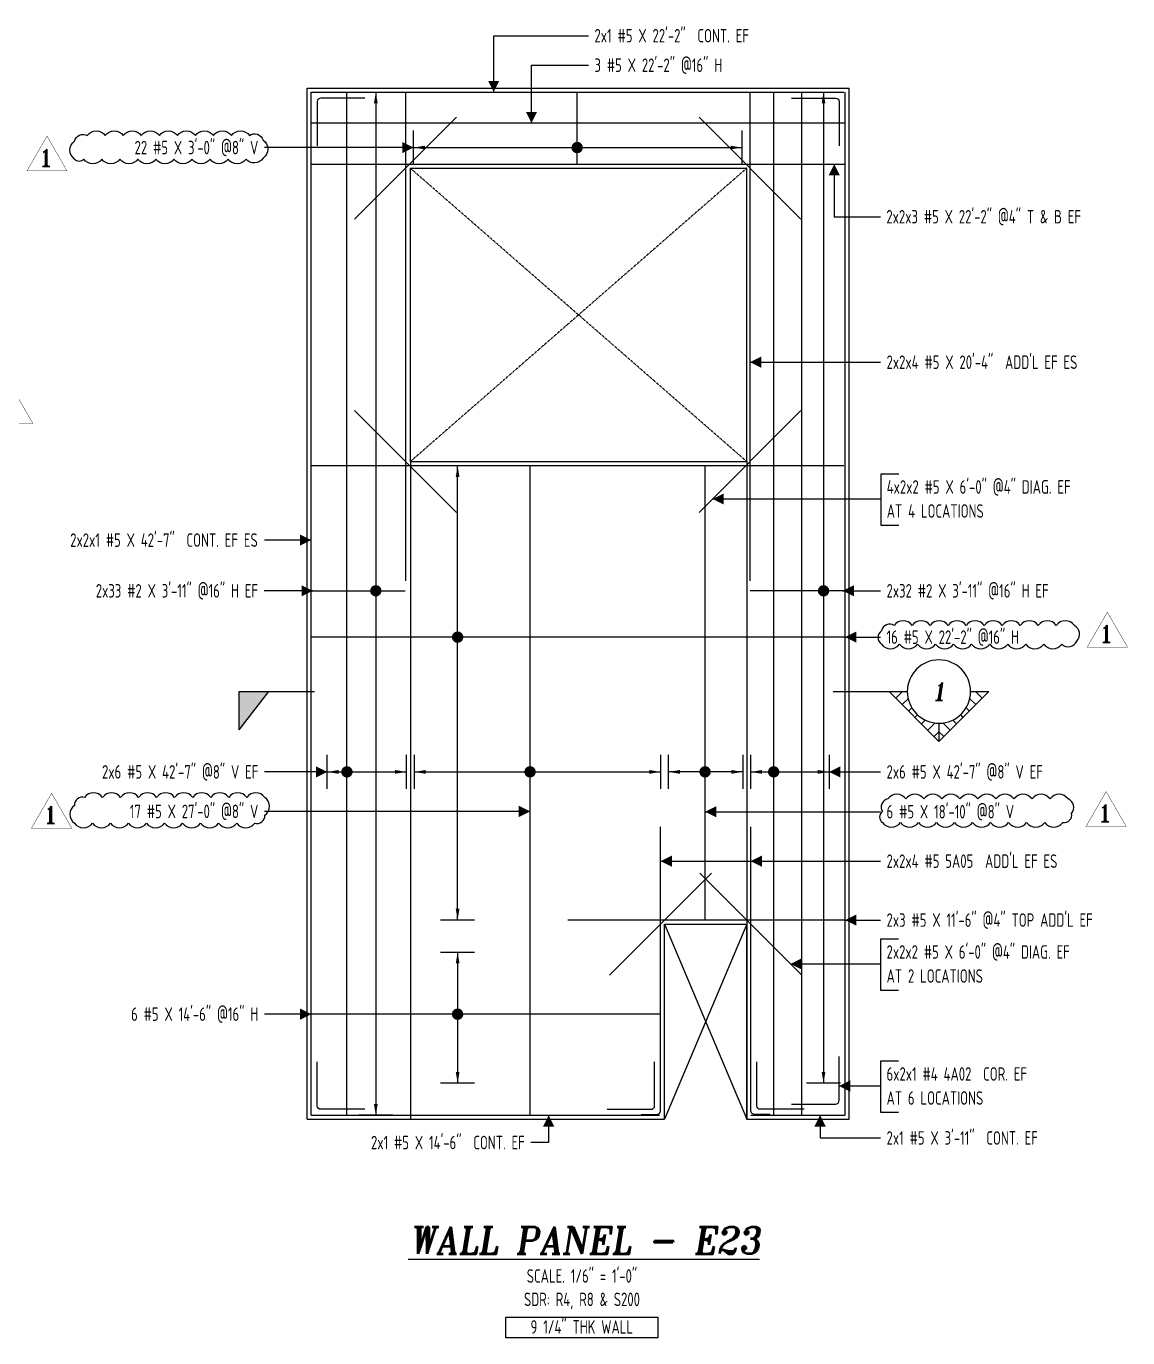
# Model space of a CAD drawing. Header units: inches. Extents: x -10781 to 50822, y -3854 to 38989.
# Drawn here: x -255 to 295, y -3055 to -2400 of the extents above; entities that cross this region are included whole.
import ezdxf
from ezdxf.enums import TextEntityAlignment as Align

# ---------------------------------------------------------------- set-up
doc = ezdxf.new("R2010")
doc.units = ezdxf.units.IN
doc.header["$LTSCALE"] = 0.025
doc.header["$MEASUREMENT"] = 0
doc.linetypes.add('HIDDEN', pattern=[6, 3, -3])
doc.layers.get('0').update_dxf_attribs({"linetype": 'CONTINUOUS'})
for name, color, linetype in [('0-25', 7, 'CONTINUOUS'), ('0-25TEXT', 7, 'CONTINUOUS'), ('0-35', 3, 'CONTINUOUS'), ('0-35TEXT', 3, 'CONTINUOUS'), ('0-50', 10, 'CONTINUOUS'), ('3', 3, 'CONTINUOUS'), ('BAR-LBL', 2, 'CONTINUOUS'), ('Hatch', 253, 'CONTINUOUS'), ('hidden', 7, 'HIDDEN'), ('RANGELAY', 7, 'CONTINUOUS'), ('REBARS', 4, 'CONTINUOUS'), ('REV_1', 150, 'CONTINUOUS')]:
    doc.layers.add(name, color=color, linetype=linetype)
doc.styles.add('AR', font='ARCHQUIK.shx', dxfattribs={"width": 0.8})
doc.styles.add('ROMANT', font='romant')

# ---------------------------------------------------------------- blocks, each defined once
blk = doc.blocks.new('*U945', base_point=(153.95, -2705.04))
at = {"layer": 'REBARS', "color": 0}
blk.add_lwpolyline([(153.95, -2705.36), (-112.68, -2705.36)], dxfattribs=at)
blk = doc.blocks.new('rendmark')
at = {"color": 4}
blk.add_line((0, -3), (0, 3), dxfattribs=at)
blk = doc.blocks.new('rarrow')
at = {"color": 7}
blk.add_solid([(2, -0.33), (2, 0.33), (0, 0)], dxfattribs=at)
blk = doc.blocks.new('*U946', base_point=(-39.57, -2846.67))
at = {"layer": 'RANGELAY'}
blk.add_line((-39.57, -2846.67), (-39.57, -2619.68), dxfattribs=at)
at = {"layer": 'RANGELAY', "xscale": 2.834645669291339, "yscale": 2.834645669291339}
for name, p, rotation in [('rendmark', (-39.57, -2619.68), 269.9999969444543), ('rarrow', (-39.57, -2619.68), 269.9999969444543), ('rarrow', (-39.57, -2846.67), 90.00000001492326), ('rendmark', (-39.57, -2846.67), 90.00000001492326)]:
    blk.add_blockref(name, p, dxfattribs=dict(at, rotation=rotation))
blk = doc.blocks.new('VPM5F90F')
at = {"const_width": 1}
blk.add_lwpolyline([(-0.5, 0, 1), (0.5, 0, 1)], format="xyb", close=True, dxfattribs=at)
blk = doc.blocks.new('*U666', base_point=(61.82, -2893.35))
at = {"layer": 'REBARS', "color": 0}
blk.add_lwpolyline([(61.82, -2893.66), (-112.68, -2893.66)], dxfattribs=at)
blk = doc.blocks.new('*U667', base_point=(-39.57, -2862.67))
at = {"layer": 'RANGELAY'}
blk.add_line((-39.57, -2862.67), (-39.57, -2928.17), dxfattribs=at)
at = {"layer": 'RANGELAY', "xscale": 2.834645669291339, "yscale": 2.834645669291339}
for name, p, rotation in [('rendmark', (-39.57, -2862.67), 269.9999999999999), ('rarrow', (-39.57, -2862.67), 269.9999999999999), ('rarrow', (-39.57, -2928.17), 89.999996929531), ('rendmark', (-39.57, -2928.17), 89.999996929531)]:
    blk.add_blockref(name, p, dxfattribs=dict(at, rotation=rotation))
blk = doc.blocks.new('VPM5F997')
at = {"const_width": 1}
blk.add_lwpolyline([(-0.5, 0, 1), (0.5, 0, 1)], format="xyb", close=True, dxfattribs=at)
blk = doc.blocks.new('*U665', base_point=(118.58, -2944.17))
at = {"layer": 'REBARS', "color": 0}
blk.add_lwpolyline([(118.27, -2944.17), (118.27, -2433.17)], dxfattribs=at)
blk = doc.blocks.new('*U572', base_point=(106.81, -2772.66))
at = {"layer": 'RANGELAY'}
blk.add_line((106.81, -2772.66), (145.95, -2772.66), dxfattribs=at)
at = {"layer": 'RANGELAY', "xscale": 2.834645669291339, "yscale": 2.834645669291339}
for name in ['rendmark', 'rarrow']:
    blk.add_blockref(name, (106.81, -2772.66), dxfattribs=at)
at = {"layer": 'RANGELAY', "xscale": 2.834645669291339, "yscale": 2.834645669291339, "rotation": 179.999996929531}
for name in ['rendmark', 'rarrow']:
    blk.add_blockref(name, (145.95, -2772.66), dxfattribs=at)
blk = doc.blocks.new('VPM5FAA50')
at = {"const_width": 1}
blk.add_lwpolyline([(-0.5, 0, 1), (0.5, 0, 1)], format="xyb", close=True, dxfattribs=at)
blk = doc.blocks.new('*U949', base_point=(-94.53, -2944.17))
at = {"layer": 'REBARS', "color": 0}
blk.add_lwpolyline([(-94.84, -2944.17), (-94.84, -2433.17)], dxfattribs=at)
blk = doc.blocks.new('*U948', base_point=(-104.68, -2772.66))
at = {"layer": 'RANGELAY'}
blk.add_line((-104.68, -2772.66), (-65.18, -2772.66), dxfattribs=at)
at = {"layer": 'RANGELAY', "xscale": 2.834645669291339, "yscale": 2.834645669291339}
for name in ['rendmark', 'rarrow']:
    blk.add_blockref(name, (-104.68, -2772.66), dxfattribs=at)
at = {"layer": 'RANGELAY', "xscale": 2.834645669291339, "yscale": 2.834645669291339, "rotation": 179.999996929531}
for name in ['rendmark', 'rarrow']:
    blk.add_blockref(name, (-65.18, -2772.66), dxfattribs=at)
blk = doc.blocks.new('VPM5FAE30')
at = {"const_width": 1}
blk.add_lwpolyline([(-0.5, 0, 1), (0.5, 0, 1)], format="xyb", close=True, dxfattribs=at)
blk = doc.blocks.new('*U947', base_point=(84.32, -2846.39))
at = {"layer": 'REBARS', "color": 0}
blk.add_lwpolyline([(84.01, -2846.39), (84.01, -2619.68)], dxfattribs=at)
blk = doc.blocks.new('*U573', base_point=(102.82, -2772.66))
at = {"layer": 'RANGELAY'}
blk.add_line((102.82, -2772.66), (65.82, -2772.66), dxfattribs=at)
at = {"layer": 'RANGELAY', "xscale": 2.834645669291339, "yscale": 2.834645669291339}
for name, p, rotation in [('rendmark', (65.82, -2772.66), 359.999996929531), ('rendmark', (102.82, -2772.66), 180), ('rarrow', (65.82, -2772.66), 359.999996929531), ('rarrow', (102.82, -2772.66), 180)]:
    blk.add_blockref(name, p, dxfattribs=dict(at, rotation=rotation))
blk = doc.blocks.new('VPM5FC5F')
at = {"const_width": 1}
blk.add_lwpolyline([(-0.5, 0, 1), (0.5, 0, 1)], format="xyb", close=True, dxfattribs=at)
blk = doc.blocks.new('leadrblk')
blk.add_lwpolyline([(0, 0, 0, 1, 0), (1, 0, 1, 1, 0)], format="xyseb")
blk = doc.blocks.new('*U952', base_point=(-3.09, -2944.17))
at = {"layer": 'REBARS', "color": 0}
blk.add_lwpolyline([(-3.41, -2944.17), (-3.41, -2619.68)], dxfattribs=at)
blk = doc.blocks.new('*U951', base_point=(-61.18, -2772.66))
at = {"layer": 'RANGELAY'}
blk.add_line((-61.18, -2772.66), (61.82, -2772.66), dxfattribs=at)
at = {"layer": 'RANGELAY', "xscale": 2.834645669291339, "yscale": 2.834645669291339}
for name in ['rendmark', 'rarrow']:
    blk.add_blockref(name, (-61.18, -2772.66), dxfattribs=at)
at = {"layer": 'RANGELAY', "xscale": 2.834645669291339, "yscale": 2.834645669291339, "rotation": 179.999996929531}
for name in ['rendmark', 'rarrow']:
    blk.add_blockref(name, (61.82, -2772.66), dxfattribs=at)
blk = doc.blocks.new('VPM5FCFC')
at = {"const_width": 1}
blk.add_lwpolyline([(-0.5, 0, 1), (0.5, 0, 1)], format="xyb", close=True, dxfattribs=at)
blk = doc.blocks.new('*U574', base_point=(36.59, -2874.34))
at = {"layer": 'REBARS', "color": 0}
blk.add_lwpolyline([(36.36, -2874.12), (87.28, -2823.21)], dxfattribs=at)
blk = doc.blocks.new('*U575', base_point=(132.06, -2874.34))
at = {"layer": 'REBARS', "color": 0}
blk.add_lwpolyline([(132.28, -2874.12), (81.36, -2823.21)], dxfattribs=at)
blk = doc.blocks.new('*U576', base_point=(106.51, -2944.17))
at = {"layer": 'REBARS', "color": 0}
blk.add_lwpolyline([(116.51, -2943.85), (109.01, -2943.85, -0.414214), (106.82, -2941.67), (106.82, -2800.17)], format="xyb", dxfattribs=at)
blk = doc.blocks.new('*U577', base_point=(62.13, -2944.17))
at = {"layer": 'REBARS', "color": 0}
blk.add_lwpolyline([(52.13, -2943.85), (59.63, -2943.85, 0.414214), (61.82, -2941.67), (61.82, -2800.17)], format="xyb", dxfattribs=at)
blk = doc.blocks.new('*U578', base_point=(153.95, -2846.35))
at = {"layer": 'REBARS', "color": 0}
blk.add_lwpolyline([(153.95, -2846.67), (15.51, -2846.67)], dxfattribs=at)
blk = doc.blocks.new('*U936', base_point=(-90.79, -2496.84))
at = {"layer": 'REBARS', "color": 0}
blk.add_lwpolyline([(-91.01, -2496.62), (-40.1, -2445.71)], dxfattribs=at)
blk = doc.blocks.new('*U937', base_point=(131.68, -2496.84))
at = {"layer": 'REBARS', "color": 0}
blk.add_lwpolyline([(131.9, -2496.62), (80.99, -2445.71)], dxfattribs=at)
blk = doc.blocks.new('*U950', base_point=(132, -2944.17))
at = {"layer": 'REBARS', "color": 0}
blk.add_lwpolyline([(132.31, -2944.17), (132.31, -2433.17)], dxfattribs=at)
blk = doc.blocks.new('*U938', base_point=(-90.79, -2591.99))
at = {"layer": 'REBARS', "color": 0}
blk.add_lwpolyline([(-91.01, -2592.21), (-40.1, -2643.12)], dxfattribs=at)
blk = doc.blocks.new('*U939', base_point=(131.68, -2591.99))
at = {"layer": 'REBARS', "color": 0}
blk.add_lwpolyline([(131.9, -2592.21), (80.99, -2643.12)], dxfattribs=at)
blk = doc.blocks.new('*U941', base_point=(-112.57, -2469.48))
at = {"layer": 'REBARS', "color": 0}
blk.add_lwpolyline([(-112.57, -2469.17), (153.43, -2469.17)], dxfattribs=at)
blk = doc.blocks.new('*U940', base_point=(-112.68, -2619.37))
at = {"layer": 'REBARS', "color": 0}
blk.add_lwpolyline([(-112.68, -2619.68), (153.32, -2619.68)], dxfattribs=at)
blk = doc.blocks.new('*U943', base_point=(-65.13, -2677.17))
at = {"layer": 'REBARS', "color": 0}
blk.add_lwpolyline([(-65.44, -2677.17), (-65.44, -2433.17)], dxfattribs=at)
blk = doc.blocks.new('*U944', base_point=(106.24, -2677.17))
at = {"layer": 'REBARS', "color": 0}
blk.add_lwpolyline([(106.56, -2677.17), (106.56, -2433.17)], dxfattribs=at)
blk = doc.blocks.new('*U942', base_point=(20.49, -2469.17))
at = {"layer": 'REBARS', "color": 0}
blk.add_lwpolyline([(20.18, -2469.17), (20.18, -2433.16)], dxfattribs=at)
blk = doc.blocks.new('*U986', base_point=(-61.55, -2460.87))
at = {"layer": 'RANGELAY'}
blk.add_line((-61.55, -2460.87), (102.45, -2460.87), dxfattribs=at)
at = {"layer": 'RANGELAY', "xscale": 2.834645669291339, "yscale": 2.834645669291339}
for name, p, rotation in [('rendmark', (-61.55, -2460.87), 3.744245535761938e-08), ('rendmark', (102.45, -2460.87), 179.9999969669734), ('rarrow', (-61.55, -2460.87), 3.744245535761938e-08), ('rarrow', (102.45, -2460.87), 179.9999969669734)]:
    blk.add_blockref(name, p, dxfattribs=dict(at, rotation=rotation))
blk = doc.blocks.new('VPM60A681')
at = {"const_width": 1}
blk.add_lwpolyline([(-0.5, 0, 1), (0.5, 0, 1)], format="xyb", close=True, dxfattribs=at)
blk = doc.blocks.new('*U579', base_point=(-112.68, -2433.48))
at = {"layer": 'REBARS', "color": 0}
blk.add_lwpolyline([(-112.68, -2433.17), (153.32, -2433.17)], dxfattribs=at)
blk = doc.blocks.new('*U580', base_point=(-112.37, -2944.17))
at = {"layer": 'REBARS', "color": 0}
blk.add_lwpolyline([(-112.68, -2944.17), (-112.68, -2433.17)], dxfattribs=at)
blk = doc.blocks.new('*U581', base_point=(154.26, -2944.17))
at = {"layer": 'REBARS', "color": 0}
blk.add_lwpolyline([(153.95, -2944.17), (153.95, -2433.17)], dxfattribs=at)
blk = doc.blocks.new('*U582', base_point=(-112.68, -2944.48))
at = {"layer": 'REBARS', "color": 0}
blk.add_lwpolyline([(-112.68, -2944.17), (61.32, -2944.17)], dxfattribs=at)
blk = doc.blocks.new('*U668', base_point=(106.82, -2944.48))
at = {"layer": 'REBARS', "color": 0}
blk.add_lwpolyline([(106.82, -2944.17), (153.82, -2944.17)], dxfattribs=at)
blk = doc.blocks.new('*U853', base_point=(-109.93, -2941.42))
at = {"layer": 'REBARS', "color": 0}
blk.add_lwpolyline([(-85.93, -2941.17), (-107.93, -2941.17, -0.414213), (-109.68, -2939.42), (-109.68, -2917.42)], format="xyb", dxfattribs=at)
blk = doc.blocks.new('*U854', base_point=(59.07, -2941.42))
at = {"layer": 'REBARS', "color": 0}
blk.add_lwpolyline([(35.07, -2941.17), (57.07, -2941.17, 0.414213), (58.82, -2939.42), (58.82, -2917.42)], format="xyb", dxfattribs=at)
blk = doc.blocks.new('*U855', base_point=(-109.93, -2435.92))
at = {"layer": 'REBARS', "color": 0}
blk.add_lwpolyline([(-85.93, -2436.17), (-107.93, -2436.17, 0.414214), (-109.68, -2437.92), (-109.68, -2459.92)], format="xyb", dxfattribs=at)
blk = doc.blocks.new('*U856', base_point=(151.2, -2435.92))
at = {"layer": 'REBARS', "color": 0}
blk.add_lwpolyline([(127.2, -2436.17), (149.2, -2436.17, -0.414214), (150.95, -2437.92), (150.95, -2459.92)], format="xyb", dxfattribs=at)
blk = doc.blocks.new('*U857', base_point=(109.57, -2941.42))
at = {"layer": 'REBARS', "color": 0}
blk.add_lwpolyline([(133.57, -2941.17), (111.57, -2941.17, -0.414213), (109.82, -2939.42), (109.82, -2917.42)], format="xyb", dxfattribs=at)
blk = doc.blocks.new('*U858', base_point=(151.2, -2938.81))
at = {"layer": 'REBARS', "color": 0}
blk.add_lwpolyline([(127.2, -2938.56), (149.2, -2938.56, 0.414213), (150.95, -2936.81), (150.95, -2914.81)], format="xyb", dxfattribs=at)
blk = doc.blocks.new('SECTARO')
at = {"linetype": 'Continuous'}
blk.add_line((33.32, 16.99), (20.13, 0), dxfattribs=at)
for p, q in [((33.32, 16.99), (33.32, 0)), ((33.32, 0), (0, 0))]:
    blk.add_line(p, q)
for points in [[(33.32, 0), (33.32, 16.99), (33.32, 0), (20.13, 0)], [(33.32, 16.99), (20.13, 0), (33.32, 0), (33.32, 16.99)]]:
    blk.add_solid(points, dxfattribs=at)
blk = doc.blocks.new('*X3')
at = {"color": 0, "linetype": 'Continuous'}
for p, q in [((-1.108, 0.2784), (-1.0748, 0.3117)), ((-1.081, 0.2171), (-1.0306, 0.2675)), ((-1.0127, 0.1969), (-0.9864, 0.2233)), ((-0.9601, 0.1612), (-0.9422, 0.1791)), ((-0.9204, 0.1125), (-0.898, 0.1349)), ((-0.895, 0.0495), (-0.8538, 0.0907)), ((-0.8561, 0), (-0.8096, 0.0465)), ((-0.7677, 0), (-0.7654, 0.0023))]:
    blk.add_line(p, q, dxfattribs=at)
blk = doc.blocks.new('*X2')
at = {"color": 0, "linetype": 'Continuous'}
for p, q in [((-1.108, 0.2784), (-1.0748, 0.3117)), ((-0.9601, 0.1612), (-0.9422, 0.1791)), ((-0.8561, 0), (-0.8096, 0.0465))]:
    blk.add_line(p, q, dxfattribs=at)
blk = doc.blocks.new('SECTNU')
at = {"linetype": 'Continuous'}
blk.add_line((-24.74, 0), (-32.81, 0), dxfattribs=at)
blk.add_line((0, 0), (-24.74, 0))
at = {"layer": '3'}
for p, q in [((-68.89, 0), (-46.81, 22.07)), ((-60.81, 0), (-68.89, 0))]:
    blk.add_line(p, q, dxfattribs=at)
at = {"layer": '3', "linetype": 'Continuous'}
blk.add_line((-46.81, 14), (-46.81, 22.07), dxfattribs=at)
at = {"layer": '3'}
for points in [[(-46.81, 22.07), (-24.74, 0), (-32.81, 0, 1)], [(-32.81, 0, 0.414214), (-46.81, 14)]]:
    blk.add_lwpolyline(points, format="xyb", dxfattribs=at)
for start, end in [(90, 180), (180, 0)]:
    blk.add_arc((-46.81, 0), 14, start, end, dxfattribs=at)
at = {"linetype": 'Continuous', "xscale": -64, "yscale": 64, "zscale": 64, "rotation": 359.9999999999999}
blk.add_blockref('*X3', (-117.73, 0), dxfattribs=at)
at = {"linetype": 'Continuous', "xscale": 64, "yscale": 64, "zscale": 64}
for name in ['*X3', '*X2']:
    blk.add_blockref(name, (24.1, 0), dxfattribs=at)
at = {"linetype": 'Continuous', "style": 'ROMANT', "oblique": 9, "width": 0.9}
blk.add_attdef('NO', text='', height=8, dxfattribs=at).set_placement((-46.81, 0), align=Align.MIDDLE)
blk = doc.blocks.new('*U662', base_point=(-112.68, -2682.35))
at = {"layer": 'REBARS', "color": 0}
blk.add_lwpolyline([(-112.68, -2682.23), (-65.68, -2682.23)], dxfattribs=at)
blk = doc.blocks.new('*U659', base_point=(-80.41, -2433.17))
at = {"layer": 'RANGELAY'}
blk.add_line((-80.41, -2433.17), (-80.41, -2944.17), dxfattribs=at)
at = {"layer": 'RANGELAY', "xscale": 2.834645669291339, "yscale": 2.834645669291339}
for name, p, rotation in [('rendmark', (-80.41, -2433.17), 269.9999999999999), ('rarrow', (-80.41, -2433.17), 269.9999999999999), ('rarrow', (-80.41, -2944.17), 89.999996929531), ('rendmark', (-80.41, -2944.17), 89.999996929531)]:
    blk.add_blockref(name, p, dxfattribs=dict(at, rotation=rotation))
blk = doc.blocks.new('VPMA3D26')
at = {"const_width": 1}
blk.add_lwpolyline([(-0.5, 0, 1), (0.5, 0, 1)], format="xyb", close=True, dxfattribs=at)
blk = doc.blocks.new('*U670', base_point=(153.57, -2682.35))
at = {"layer": 'REBARS', "color": 0}
blk.add_lwpolyline([(153.57, -2682.23), (106.57, -2682.23)], dxfattribs=at)
blk = doc.blocks.new('*U669', base_point=(143.17, -2433.17))
at = {"layer": 'RANGELAY'}
blk.add_line((143.17, -2433.17), (143.17, -2928.17), dxfattribs=at)
at = {"layer": 'RANGELAY', "xscale": 2.834645669291339, "yscale": 2.834645669291339}
for name, p, rotation in [('rendmark', (143.17, -2433.17), 269.9999999999999), ('rarrow', (143.17, -2433.17), 269.9999999999999), ('rarrow', (143.17, -2928.17), 89.999996929531), ('rendmark', (143.17, -2928.17), 89.999996929531)]:
    blk.add_blockref(name, p, dxfattribs=dict(at, rotation=rotation))
blk = doc.blocks.new('VPMA3D681')
at = {"const_width": 1}
blk.add_lwpolyline([(-0.5, 0, 1), (0.5, 0, 1)], format="xyb", close=True, dxfattribs=at)
blk = doc.blocks.new('Rev_Tri (48)')
at = {"const_width": 0.128}
blk.add_lwpolyline([(6.69, 11.58), (13.37, 0), (0, 0)], close=True, dxfattribs=at)
at = {"color": 1, "style": 'ROMANT'}
blk.add_attdef('R', (3.93, 1.52, -0.03), '', height=5.75, dxfattribs=at)
blk = doc.blocks.new('*U987', base_point=(153.95, -2448.34))
at = {"layer": 'REBARS', "color": 0}
blk.add_lwpolyline([(153.95, -2448.65), (-112.68, -2448.65)], dxfattribs=at)

msp = doc.modelspace()

# ---------------------------------------------------------------- linework, layer by layer
at = {"layer": '0-25TEXT'}
for points in [[(-21.56299, -2433.16519), (-21.56299, -2404.98593), (25.78333, -2404.98593)], [(-2.67888, -2448.6522), (-2.67888, -2419.72594), (25.78333, -2419.72594)], [(-61.55422, -2460.86635), (-136.08768, -2460.86635)], [(148.50856, -2469.16519), (148.50856, -2495.38582), (171.54025, -2495.38582)], [(106.44578, -2568.04292), (171.63328, -2568.04292)], [(180.72017, -2623.98626), (171.72111, -2623.98626), (171.72111, -2649.48358), (180.72017, -2649.48358)], [(87.75103, -2636.35996), (171.72111, -2636.35996)], [(-112.67919, -2656.90244), (-136.08768, -2656.90244)], [(-111.89645, -2682.22989), (-136.22651, -2682.22989)], [(152.788, -2682.22989), (171.63328, -2682.22989)], [(153.94585, -2705.35675), (171.62672, -2705.35675)], [(-104.67923, -2772.66253), (-136.08768, -2772.66776)], [(145.95241, -2772.66348), (171.63328, -2772.66348)], [(-3.40551, -2792.40265), (-136.08768, -2792.40265)], [(84.00829, -2792.56471), (171.63328, -2792.56471)], [(61.8208, -2817.24073), (171.63328, -2817.24073)], [(153.94581, -2846.66519), (171.63328, -2846.66519)], [(180.63233, -2856.23071), (171.63328, -2856.23071), (171.63328, -2881.72804), (180.63233, -2881.72804)], [(128.46019, -2868.60442), (171.63328, -2868.60442)], [(-112.67921, -2893.66078), (-136.08768, -2893.66078)], [(180.63233, -2917.16267), (171.63328, -2917.16267), (171.63328, -2942.65999), (180.63233, -2942.65999)], [(150.94578, -2929.53636), (171.63328, -2929.53637)], [(5.89219, -2944.16519), (5.89219, -2957.77492), (-3.03162, -2957.77492)], [(141.45177, -2944.16519), (141.45177, -2955.48717), (171.63328, -2955.48717)]]:
    msp.add_lwpolyline(points, dxfattribs=at)
at = {"layer": '0-35'}
for p, q in [((-114.67923, -2946.16519), (-114.67923, -2431.16519)), ((-114.67923, -2431.16519), (155.94577, -2431.16519)), ((155.94577, -2946.16519), (155.94577, -2431.16519)), ((-63.17923, -2471.16519), (104.82077, -2471.16519)), ((-63.17923, -2617.66519), (-63.17923, -2471.16519)), ((104.82077, -2617.66519), (104.82077, -2471.16519)), ((-63.17923, -2617.66519), (104.82077, -2617.66519)), ((63.82077, -2946.16519), (63.82077, -2848.66519)), ((63.82077, -2848.66519), (104.82077, -2848.66519)), ((104.82077, -2946.16519), (104.82077, -2848.66519)), ((-114.67923, -2946.16519), (63.82077, -2946.16519)), ((104.82077, -2946.16519), (155.94577, -2946.16519))]:
    msp.add_line(p, q, dxfattribs=at)
at = {"layer": '0-50'}
for points in [[(63.82077, -2848.66519), (104.82077, -2946.16519)], [(104.82077, -2848.66519), (63.82077, -2946.16519)]]:
    msp.add_lwpolyline(points, dxfattribs=at)
msp.add_lwpolyline([(-15.40785, -3044.92457), (60.479, -3044.92457), (60.479, -3055.28093), (-15.40785, -3055.28093)], close=True, dxfattribs=at)
at = {"layer": 'Hatch'}
for p, q in [((-63.17923, -2617.66519), (-63.17923, -2946.16519)), ((104.82077, -2617.66519), (104.82077, -2946.16519))]:
    msp.add_line(p, q, dxfattribs=at)
at = {"layer": 'hidden'}
for points in [[(104.82077, -2471.16519), (-63.17923, -2617.66519)], [(104.82077, -2617.66519), (-63.17923, -2471.16519)]]:
    msp.add_lwpolyline(points, dxfattribs=at)
at = {"layer": 'REV_1'}
for points in [[(-230.81955, -2466.60325, -0.52056705), (-230.81955, -2457.60325, -0.52056705), (-224.52608, -2454.89672, -0.52056705), (-215.52608, -2454.89672, -0.52056705), (-206.52608, -2454.89672, -0.52056705), (-197.52608, -2454.89672, -0.52056705), (-188.52608, -2454.89672, -0.52056705), (-179.52608, -2454.89672, -0.52056705), (-170.52608, -2454.89672, -0.52056705), (-161.52608, -2454.89672, -0.52056705), (-152.52608, -2454.89672, -0.52056705), (-143.52608, -2454.89672, -0.52056705), (-136.72512, -2457.09576, -0.52056705), (-136.72512, -2466.09576, -0.52056705), (-145.21763, -2466.60325, -0.52056705), (-154.21763, -2466.60325, -0.52056705), (-163.21763, -2466.60325, -0.52056705), (-172.21763, -2466.60325, -0.52056705), (-181.21763, -2466.60325, -0.52056705), (-190.21763, -2466.60325, -0.52056705), (-199.21763, -2466.60325, -0.52056705), (-208.21763, -2466.60325, -0.52056705), (-217.21763, -2466.60325, -0.52056705), (-226.21763, -2466.60325, -0.52056705)], [(172.13421, -2708.87893, 0.52056705), (181.13421, -2708.87893, 0.52056705), (190.13421, -2708.87893, 0.52056705), (199.13421, -2708.87893, 0.52056705), (208.13421, -2708.87893, 0.52056705), (217.13421, -2708.87893, 0.52056705), (226.13421, -2708.87893, 0.52056705), (235.13421, -2708.87893, 0.52056705), (244.13421, -2708.87893, 0.52056705), (253.13421, -2708.87893, 0.52056705), (262.13421, -2708.87893, 0.52056705), (269.58735, -2707.33206, 0.52056705), (268.41918, -2699.50024, 0.52056705), (259.41918, -2699.50024, 0.52056705), (250.41918, -2699.50024, 0.52056705), (241.41918, -2699.50024, 0.52056705), (232.41918, -2699.50024, 0.52056705), (223.41918, -2699.50024, 0.52056705), (214.41918, -2699.50024, 0.52056705), (205.41918, -2699.50024, 0.52056705), (196.41918, -2699.50024, 0.52056705), (187.41918, -2699.50024, 0.52056705), (178.41918, -2699.50024, 0.52056705), (172.13421, -2702.21527, 0.52056705)], [(-230.9057, -2798.23542, 0.52056705), (-221.9057, -2798.23542, 0.52056705), (-212.9057, -2798.23542, 0.52056705), (-203.9057, -2798.23542, 0.52056705), (-194.9057, -2798.23542, 0.52056705), (-185.9057, -2798.23542, 0.52056705), (-176.9057, -2798.23542, 0.52056705), (-167.9057, -2798.23542, 0.52056705), (-158.9057, -2798.23542, 0.52056705), (-149.9057, -2798.23542, 0.52056705), (-140.9057, -2798.23542, 0.52056705), (-135.80146, -2794.33966, 0.52056705), (-135.87381, -2785.412, 0.52056705), (-144.87381, -2785.412, 0.52056705), (-153.87381, -2785.412, 0.52056705), (-162.87381, -2785.412, 0.52056705), (-171.87381, -2785.412, 0.52056705), (-180.87381, -2785.412, 0.52056705), (-189.87381, -2785.412, 0.52056705), (-198.87381, -2785.412, 0.52056705), (-207.87381, -2785.412, 0.52056705), (-216.87381, -2785.412, 0.52056705), (-225.87381, -2785.412, 0.52056705), (-230.9057, -2789.38011, 0.52056705)], [(172.59943, -2797.92134, 0.52056705), (181.59943, -2797.92134, 0.52056705), (190.59943, -2797.92134, 0.52056705), (199.59943, -2797.92134, 0.52056705), (208.59943, -2797.92134, 0.52056705), (217.59943, -2797.92134, 0.52056705), (226.59943, -2797.92134, 0.52056705), (235.59943, -2797.92134, 0.52056705), (244.59943, -2797.92134, 0.52056705), (253.59943, -2797.92134, 0.52056705), (262.59943, -2797.92134, 0.52056705), (267.07234, -2793.39425, 0.52056705), (265.27516, -2786.19143, 0.52056705), (256.27516, -2786.19143, 0.52056705), (247.27516, -2786.19143, 0.52056705), (238.27516, -2786.19143, 0.52056705), (229.27516, -2786.19143, 0.52056705), (220.27516, -2786.19143, 0.52056705), (211.27516, -2786.19143, 0.52056705), (202.27516, -2786.19143, 0.52056705), (193.27516, -2786.19143, 0.52056705), (184.27516, -2786.19143, 0.52056705), (175.27516, -2786.19143, 0.52056705), (172.59943, -2792.5157, 0.52056705)]]:
    msp.add_lwpolyline(points, format="xyb", close=True, dxfattribs=at)

# ---------------------------------------------------------------- block references
ref = msp.add_blockref('SECTNU', (147.9626, -2732.52854), dxfattribs=dict(xscale=1.129181470141702, yscale=1.129181470141702, zscale=1.129181470141702, rotation=180))
ref.add_attrib('NO', '1', dxfattribs={"linetype": 'Continuous', "height": 9.03345, "style": 'ROMANT', "oblique": 9, "width": 0.9}).set_placement((200.82263, -2732.52856), align=Align.MIDDLE)
at = {"xscale": 1.129181470141702, "yscale": 1.129181470141702, "zscale": 1.129181470141702, "rotation": 180}
msp.add_blockref('SECTARO', (-111.09853, -2732.52854), dxfattribs=at)
at = {"layer": '0-25', "xscale": 1.5, "yscale": 1.5, "zscale": 1.5}
for p in [(-254.6637, -2472.53561, -0.15), (-271.72635, -2598.62644, -0.15), (274.87168, -2710.31076, -0.15), (-252.35815, -2800.7148, -0.15), (274.25431, -2799.89954, -0.15)]:
    msp.add_blockref('Rev_Tri (48)', p, dxfattribs=at).add_auto_attribs({'R': '1'})
at = {"layer": '0-25TEXT'}
for name, p, xscale, yscale, rotation in [('leadrblk', (-21.56299, -2433.16519), 5.623937007874017, 2.250708661417324, 90), ('leadrblk', (-2.67888, -2448.6522), 5.623937007874017, 2.250708661417324, 90), ('leadrblk', (-61.55422, -2460.86635), 5.623937007874017, 2.250708661417324, 180.000003070469), ('VPM60A681', (20.13328, -2460.86635), 2.834645669291339, 2.834645669291339, 3.744241563947311e-08), ('leadrblk', (148.50856, -2469.16519), 5.623937007874017, 2.250708661417324, 270.0000046057035), ('leadrblk', (-112.67919, -2656.90244), 5.623937007874017, 2.250708661417324, 180.000003070469), ('leadrblk', (-111.89645, -2682.22989), 5.623937007874017, 2.250708661417324, 180.000003070469), ('VPMA3D26', (-80.41389, -2682.2299), 2.834645669291339, 2.834645669291339, 269.9999999999999), ('VPMA3D681', (143.17447, -2682.2299), -2.834645669291339, 2.834645669291339, 90.00000000000007), ('leadrblk', (152.788, -2682.22989), -5.623937007874017, 2.250708661417324, 179.999996929531), ('VPM5F90F', (-39.56729, -2705.35678), 2.834645669291339, 2.834645669291339, 90.00000001492327), ('leadrblk', (-104.67923, -2772.66253), 5.623937007874017, 2.250708661417324, 180.000003070469), ('VPM5FC5F', (84.0083, -2772.66348), 2.834645669291339, 2.834645669291339, 180), ('leadrblk', (-3.40551, -2792.40265), 5.623937007874017, 2.250708661417324, 180.000003070469), ('leadrblk', (-112.67921, -2893.66078), 5.623937007874017, 2.250708661417324, 180.000003070469), ('VPM5F997', (-39.56729, -2893.66074), 2.834645669291339, 2.834645669291339, 269.9999999999999), ('leadrblk', (5.89219, -2944.16519), 5.623937007874017, 2.250708661417324, 270.0000046057035), ('leadrblk', (141.45177, -2944.16519), 5.623937007874017, 2.250708661417324, 270.0000046057035)]:
    msp.add_blockref(name, p, dxfattribs=dict(at, xscale=xscale, yscale=yscale, rotation=rotation))
for name, p, xscale, yscale in [('leadrblk', (106.44578, -2568.04292), 5.623937007874017, 2.250708661417324), ('leadrblk', (87.75103, -2636.35996), 5.623937007874017, 2.250708661417324), ('leadrblk', (153.94585, -2705.35675), 5.623937007874017, 2.250708661417324), ('VPM5FAE30', (-94.83818, -2772.66348), 2.834645669291339, 2.834645669291339), ('VPM5FCFC', (-3.40553, -2772.66348), 2.834645669291339, 2.834645669291339), ('VPM5FAA50', (118.27232, -2772.66348), 2.834645669291339, 2.834645669291339), ('leadrblk', (145.95241, -2772.66348), 5.623937007874017, 2.250708661417324), ('leadrblk', (84.00829, -2792.56471), 5.623937007874017, 2.250708661417324), ('leadrblk', (61.8208, -2817.24073), 5.623937007874017, 2.250708661417324), ('leadrblk', (106.82076, -2817.24072), 5.623937007874017, 2.250708661417324), ('leadrblk', (153.94581, -2846.66519), 5.623937007874017, 2.250708661417324), ('leadrblk', (126.69894, -2868.54335), 5.623937007874017, 2.250708661417324), ('leadrblk', (150.94578, -2929.53636), 5.623937007874017, 2.250708661417324)]:
    msp.add_blockref(name, p, dxfattribs=dict(at, xscale=xscale, yscale=yscale))
at = {"layer": 'RANGELAY'}
for name, p in [('*U659', (-80.41389, -2433.16519)), ('*U669', (143.17447, -2433.16519)), ('*U986', (-61.55423, -2460.86635)), ('*U946', (-39.56729, -2846.66519)), ('*U948', (-104.67923, -2772.65825)), ('*U951', (-61.17923, -2772.66348)), ('*U573', (102.82077, -2772.66348)), ('*U572', (106.81291, -2772.66348)), ('*U667', (-39.56729, -2862.66519))]:
    msp.add_blockref(name, p, dxfattribs=at)
at = {"layer": 'REBARS', "color": 4}
for name, p in [('*U580', (-112.36673, -2944.16519)), ('*U579', (-112.67922, -2433.47769)), ('*U855', (-109.92923, -2435.91519)), ('*U949', (-94.52571, -2944.16519)), ('*U943', (-65.13059, -2677.16519)), ('*U942', (20.49195, -2469.16519)), ('*U944', (106.24449, -2677.16519)), ('*U665', (118.58479, -2944.16519)), ('*U856', (151.19577, -2435.91519)), ('*U950', (132.00041, -2944.16519)), ('*U581', (154.25827, -2944.16519)), ('*U987', (153.94585, -2448.33964)), ('*U936', (-90.7891, -2496.842)), ('*U937', (131.68065, -2496.842)), ('*U941', (-112.5679, -2469.47769)), ('*U938', (-90.7891, -2591.98838)), ('*U939', (131.68065, -2591.98838)), ('*U940', (-112.67912, -2619.36756)), ('*U952', (-3.09306, -2944.16519)), ('*U947', (84.32077, -2846.38774)), ('*U662', (-112.67923, -2682.35489)), ('*U670', (153.57077, -2682.35489)), ('*U945', (153.94585, -2705.04425)), ('*U577', (62.13325, -2944.16519)), ('*U576', (106.5083, -2944.16519)), ('*U574', (36.5859, -2874.342)), ('*U575', (132.05565, -2874.342)), ('*U578', (153.94581, -2846.35269)), ('*U666', (61.82077, -2893.34822)), ('*U858', (151.19577, -2938.80935)), ('*U853', (-109.92923, -2941.41519)), ('*U854', (59.07077, -2941.41519)), ('*U857', (109.57077, -2941.41519)), ('*U582', (-112.67922, -2944.47769)), ('*U668', (106.82078, -2944.47769))]:
    msp.add_blockref(name, p, dxfattribs=at)

# ---------------------------------------------------------------- texts
at = {"color": 7, "linetype": 'Continuous', "style": 'ROMANT', "oblique": 9, "width": 0.95}
msp.add_text('%%UWALL PANEL - E23', height=13.5, dxfattribs=at).set_placement((23.90745, -3013.35266), align=Align.CENTER)
at = {"layer": '0-35TEXT', "style": 'AR', "width": 0.8}
for s, p in [('AT 4 LOCATIONS', (174.7208, -2645.73398)), ('AT 2 LOCATIONS', (174.63296, -2877.97843)), ('AT 6 LOCATIONS', (174.63296, -2938.91038))]:
    msp.add_text(s, height=6.7498312, dxfattribs=at).set_placement(p)
for s, p in [('SCALE. 1/6" = 1\'-0"', (22.53558, -3027.79955)), ('SDR: R4, R8 & S200', (22.53558, -3039.46775)), ('9 1/4" THK WALL', (22.45866, -3053.25577))]:
    msp.add_text(s, height=6.7498312, dxfattribs=at).set_placement(p, align=Align.CENTER)
at = {"layer": 'BAR-LBL', "style": 'AR', "width": 0.8}
for s, p in [('2x1 #5 X 22\'-2"  CONT. EF', (28.78302, -2408.36058)), ('3 #5 X 22\'-2" @16" H', (28.78302, -2423.10059)), ('2x2x3 #5 X 22\'-2" @4" T & B EF', (174.53993, -2498.76046)), ('2x2x4 #5 X 20\'-4"  ADD\'L EF ES', (174.63296, -2571.41756)), ('4x2x2 #5 X 6\'-0" @4" DIAG. EF', (174.7208, -2633.73524)), ('2x32 #2 X 3\'-11" @16" H EF', (174.63296, -2685.60453)), ('16 #5 X 22\'-2" @16" H', (174.63296, -2708.7314)), ('2x6 #5 X 42\'-7" @8" V EF', (174.63296, -2776.03813)), ('6 #5 X 18\'-10" @8" V', (174.63296, -2795.93936)), ("2x2x4 #5 5A05  ADD'L EF ES", (174.63296, -2820.61538)), ('2x3 #5 X 11\'-6" @4" TOP ADD\'L EF', (174.63296, -2850.03984)), ('2x2x2 #5 X 6\'-0" @4" DIAG. EF', (174.63296, -2865.97969)), ('6x2x1 #4 4A02  COR. EF', (174.63296, -2926.91164)), ('2x1 #5 X 3\'-11"  CONT. EF', (174.63296, -2958.86181))]:
    msp.add_text(s, height=6.7492913, dxfattribs=at).set_placement(p)
for s, p in [('22 #5 X 3\'-0" @8" V', (-139.08737, -2464.241)), ('2x2x1 #5 X 42\'-7"  CONT. EF ES', (-139.37673, -2660.27708)), ('2x33 #2 X 3\'-11" @16" H EF', (-139.22619, -2685.60453)), ('2x6 #5 X 42\'-7" @8" V EF', (-139.08737, -2776.0424)), ('17 #5 X 27\'-0" @8" V', (-139.08737, -2795.7773)), ('6 #5 X 14\'-6" @16" H', (-139.08737, -2897.03542)), ('2x1 #5 X 14\'-6"  CONT. EF', (-6.03131, -2961.14956))]:
    msp.add_text(s, height=6.7492913, dxfattribs=at).set_placement(p, align=Align.RIGHT)

doc.saveas('drawing.dxf')
